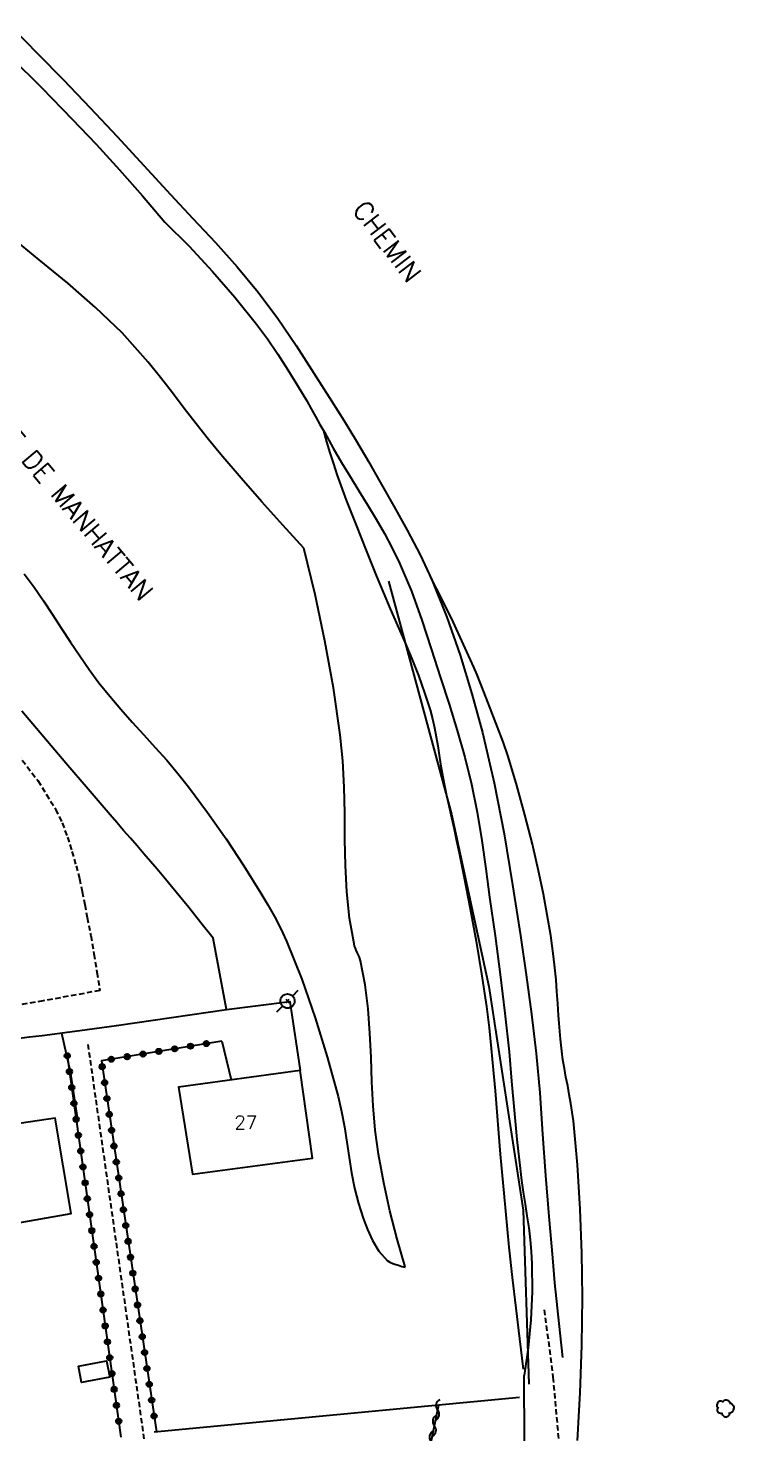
# Model space of a CAD drawing. Header units: millimetres. Extents: x 157000 to 158000, y 155000 to 156000.
# Drawn here: x 157256 to 157322, y 155323 to 155454.4 of the extents above; entities that cross this region are included whole.
import ezdxf
from ezdxf.enums import TextEntityAlignment as Align

# ---------------------------------------------------------------- set-up
doc = ezdxf.new("R2010")
doc.units = ezdxf.units.MM
doc.linetypes.add('DASHED', pattern=[0.75, 0.5, -0.25])
doc.layers.get('0').update_dxf_attribs({"linetype": 'CONTINUOUS'})
for name, color, linetype in [('W0001', 6, 'DASHED'), ('W0008', 7, 'CONTINUOUS'), ('W0017', 7, 'CONTINUOUS'), ('W0070', 7, 'DASHED'), ('W0071', 7, 'CONTINUOUS'), ('W0101', 7, 'CONTINUOUS'), ('W0104', 1, 'CONTINUOUS'), ('W0211', 2, 'CONTINUOUS'), ('W0214', 2, 'CONTINUOUS'), ('W0300', 7, 'CONTINUOUS'), ('W0310', 3, 'CONTINUOUS'), ('W0323', 7, 'CONTINUOUS'), ('W0473', 7, 'CONTINUOUS'), ('W0989', 7, 'CONTINUOUS'), ('W0991', 7, 'CONTINUOUS')]:
    doc.layers.add(name, color=color, linetype=linetype)
doc.styles.get("Standard").update_dxf_attribs({"font": 'romans.shx', "width": 0.85})

# ---------------------------------------------------------------- blocks, each defined once
blk = doc.blocks.new('T300')
for p, q in [((-0.8, 0.51), (-0.86, 0.34)), ((-0.86, 0.34), (-0.86, 0.17)), ((-0.86, 0.17), (-0.74, 0.06)), ((-0.69, 0.63), (-0.8, 0.51)), ((-0.8, -0.06), (-0.74, 0.06)), ((-0.74, 0.06), (-0.69, 0.11)), ((-0.57, 0.69), (-0.69, 0.63)), ((-0.46, 0.69), (-0.57, 0.69)), ((-0.29, 0.63), (-0.46, 0.69)), ((-0.29, 0.63), (-0.17, 0.74)), ((-0.23, 0.57), (-0.29, 0.63)), ((-0.17, 0.74), (-0.06, 0.8)), ((-0.06, 0.8), (0.06, 0.8)), ((0.06, 0.8), (0.23, 0.74)), ((0.23, 0.74), (0.34, 0.63)), ((0.34, 0.63), (0.4, 0.51)), ((0.46, 0.46), (0.34, 0.46)), ((0.4, 0.51), (0.4, 0.46)), ((0.57, 0.4), (0.46, 0.46)), ((0.57, 0.4), (0.69, 0.29)), ((0.69, 0.29), (0.74, 0.17)), ((0.74, 0.06), (0.69, -0.17)), ((0.74, 0.17), (0.74, 0.06)), ((-0.8, -0.17), (-0.8, -0.06)), ((-0.8, -0.23), (-0.8, -0.17)), ((-0.74, -0.34), (-0.8, -0.23)), ((-0.69, -0.4), (-0.74, -0.34)), ((-0.51, -0.46), (-0.69, -0.4)), ((-0.4, -0.46), (-0.51, -0.46)), ((-0.4, -0.46), (-0.34, -0.46)), ((-0.34, -0.46), (-0.34, -0.4)), ((-0.34, -0.51), (-0.34, -0.46)), ((-0.29, -0.63), (-0.34, -0.51)), ((-0.17, -0.74), (-0.29, -0.63)), ((-0.06, -0.8), (-0.17, -0.74)), ((0.06, -0.8), (-0.06, -0.8)), ((0.17, -0.74), (0.06, -0.8)), ((0.23, -0.69), (0.17, -0.74)), ((0.29, -0.46), (0.23, -0.46)), ((0.29, -0.63), (0.23, -0.69)), ((0.46, -0.4), (0.29, -0.46)), ((0.34, -0.51), (0.29, -0.63)), ((0.34, -0.51), (0.34, -0.46)), ((0.57, -0.34), (0.46, -0.4)), ((0.63, -0.29), (0.57, -0.34)), ((0.69, -0.17), (0.63, -0.29))]:
    blk.add_line(p, q)
blk = doc.blocks.new('T473')
for p, q in [((-0.166667, 0.166667), (0.166667, -0.166667)), ((-0.166667, -0.166667), (0.166667, 0.166667)), ((0.500001, 0.500001), (1.000002, 1.000002)), ((-1.000002, -1.000002), (-0.500001, -0.500001))]:
    blk.add_line(p, q)
blk.add_ellipse((0, 0), major_axis=(0.471405, 0.471405), ratio=1, start_param=5.4977871438, end_param=11.780972451)
blk = doc.blocks.new('t310o')
at = {"color": 0, "linetype": 'Continuous'}
for centre, start, end in [((-0.5, 0.38), 216.8699, 323.1304), ((0.5, -0.37), 36.8699, 143.1303)]:
    blk.add_arc(centre, 0.625, start, end, dxfattribs=at)
blk = doc.blocks.new('t323o')
at = {"color": 0, "linetype": 'Continuous'}
for radius in [0.25, 0.15]:
    blk.add_circle((0, 0), radius, dxfattribs=at)

msp = doc.modelspace()

# ---------------------------------------------------------------- linework, layer by layer
at = {"layer": 'W0001'}
for points in [[(157255.02, 155386.56), (157256.94, 155384.04), (157258.6, 155381.36), (157259.21, 155380.09), (157259.7, 155378.77), (157260.12, 155377.43), (157260.51, 155376.08), (157260.82, 155374.89), (157261.09, 155373.68), (157261.32, 155372.46), (157261.55, 155371.25), (157261.88, 155369.55), (157262.18, 155367.84), (157262.46, 155366.13), (157262.73, 155364.42)], [(157262.73, 155364.42), (157257.42, 155363.45), (157252.1, 155362.54)]]:
    msp.add_lwpolyline(points, dxfattribs=at)
at = {"layer": 'W0008'}
for points in [[(157273.31, 155369.3), (157272.17, 155370.74), (157271.03, 155372.18), (157269.87, 155373.6), (157268.7, 155375.01), (157268.08, 155375.75), (157267.46, 155376.48), (157266.84, 155377.21), (157266.21, 155377.93), (157265.58, 155378.66), (157264.95, 155379.38), (157264.32, 155380.11), (157263.7, 155380.83), (157261.63, 155383.25), (157259.56, 155385.67), (157257.49, 155388.09), (157255.44, 155390.52)], [(157274.55, 155362.65), (157273.31, 155369.3)], [(157254.98, 155359.94), (157256.16, 155360.08), (157257.34, 155360.23), (157258.52, 155360.38), (157259.69, 155360.53), (157260.87, 155360.68), (157264.29, 155361.16), (157267.72, 155361.64), (157271.14, 155362.14), (157274.55, 155362.65)]]:
    msp.add_lwpolyline(points, dxfattribs=at)
at = {"layer": 'W0017'}
for points in [[(157274.55, 155362.65), (157280.47, 155363.4), (157281.44, 155356.96)], [(157259.16, 155360.45), (157259.96, 155356.84), (157260.62, 155352.54)], [(157274.13, 155359.7), (157274.98, 155356.07)]]:
    msp.add_lwpolyline(points, dxfattribs=at)
at = {"layer": 'W0070'}
for points in [[(157261.61, 155359.39), (157266.92, 155322.02), (157270.51, 155291.73)], [(157304.24, 155334.59), (157305.05, 155328.28), (157305.62, 155321.95), (157305.93, 155315.6), (157306.01, 155309.24), (157305.94, 155306.66), (157305.78, 155304.08), (157305.56, 155301.51), (157305.29, 155298.94), (157305, 155296.38), (157304.71, 155293.82), (157304.46, 155291.25), (157304.24, 155288.68), (157303.94, 155284.12), (157303.67, 155279.57), (157303.43, 155275.01), (157303.23, 155270.45)]]:
    msp.add_lwpolyline(points, dxfattribs=at)
at = {"layer": 'W0071'}
for points in [[(157254.6, 155454.37), (157256.95, 155451.96), (157259.29, 155449.56), (157261.84, 155446.91), (157264.36, 155444.23), (157266.85, 155441.53), (157269.34, 155438.82), (157271.42, 155436.57), (157273.52, 155434.34), (157275.57, 155432.06), (157277.52, 155429.69), (157279.35, 155427.22), (157281.07, 155424.69), (157282.73, 155422.12), (157284.37, 155419.53), (157285.54, 155417.66), (157286.69, 155415.77), (157287.82, 155413.86), (157288.92, 155411.94), (157290.19, 155409.69), (157291.45, 155407.44), (157292.66, 155405.15), (157293.74, 155402.8), (157295.13, 155399.3), (157296.37, 155395.75), (157297.48, 155392.16), (157298.47, 155388.53), (157299.57, 155383.82), (157300.48, 155379.08), (157301.28, 155374.31), (157302.02, 155369.55), (157302.56, 155365.89), (157303.04, 155362.22), (157303.47, 155358.54), (157303.83, 155354.86)], [(157254.42, 155451.65), (157257.31, 155448.77), (157260.15, 155445.85), (157262.38, 155443.51), (157264.56, 155441.12), (157266.7, 155438.7), (157268.8, 155436.24)], [(157268.8, 155436.24), (157271.06, 155433.98), (157273.24, 155431.63), (157275.34, 155429.21), (157277.35, 155426.71), (157278.38, 155425.32), (157279.35, 155423.89), (157280.28, 155422.44), (157281.19, 155420.97), (157281.62, 155420.25), (157282.05, 155419.53), (157282.47, 155418.8), (157282.88, 155418.06), (157283.29, 155417.32), (157283.7, 155416.59), (157284.11, 155415.85), (157284.52, 155415.12), (157285.31, 155413.78), (157286.11, 155412.45), (157286.92, 155411.13), (157287.74, 155409.81), (157288.53, 155408.47), (157289.31, 155407.12), (157290.04, 155405.75), (157290.72, 155404.35), (157291.83, 155401.73), (157292.8, 155399.05), (157293.69, 155396.35), (157294.55, 155393.64), (157295.35, 155391.18), (157296.11, 155388.71), (157296.82, 155386.22), (157297.44, 155383.71), (157297.97, 155381.08), (157298.4, 155378.44), (157298.77, 155375.79), (157299.14, 155373.14), (157299.64, 155369.53), (157300.11, 155365.92), (157300.55, 155362.3), (157300.95, 155358.68)], [(157300.95, 155358.68), (157301.18, 155355.95), (157301.42, 155353.23), (157301.69, 155350.51), (157301.98, 155347.79), (157302.11, 155346.68), (157302.27, 155345.57), (157302.45, 155344.46), (157302.62, 155343.36), (157302.79, 155342.25), (157302.93, 155341.13), (157303.03, 155340.02), (157303.09, 155338.89), (157303.1, 155336.27), (157302.98, 155333.65), (157302.73, 155331.04), (157302.36, 155328.45)], [(157303.83, 155354.86), (157304.09, 155351.01), (157304.36, 155347.15), (157304.67, 155343.3), (157305, 155339.45), (157305.21, 155337.11), (157305.44, 155334.78), (157305.69, 155332.44), (157305.95, 155330.11)]]:
    msp.add_lwpolyline(points, dxfattribs=at)
at = {"layer": 'W0101'}
for points in [[(157281.44, 155356.96), (157270.09, 155355.39), (157271.38, 155347.25), (157282.58, 155348.77)], [(157249.52, 155352.66), (157244.64, 155351.83), (157246.32, 155342.51), (157253.5, 155343.63), (157253.85, 155342.5), (157260.04, 155343.59), (157258.57, 155352.5), (157249.72, 155351.2)]]:
    msp.add_lwpolyline(points, close=True, dxfattribs=at)
at = {"layer": 'W0104'}
msp.add_lwpolyline([(157263.65, 155328.3), (157261.01, 155327.8), (157260.72, 155329.33), (157263.36, 155329.82)], close=True, dxfattribs=at)
at = {"layer": 'W0211'}
for points in [[(157283.61, 155416.72), (157283.9, 155415.69), (157284.21, 155414.67), (157284.54, 155413.65), (157284.88, 155412.64), (157285.75, 155410.26), (157286.67, 155407.91), (157287.62, 155405.56), (157288.55, 155403.21), (157289.19, 155401.65), (157289.86, 155400.09), (157290.53, 155398.54), (157291.21, 155396.99), (157291.86, 155395.43), (157292.49, 155393.85), (157293.06, 155392.25), (157293.58, 155390.64), (157293.8, 155389.81), (157293.99, 155388.97), (157294.15, 155388.12), (157294.29, 155387.28), (157294.43, 155386.43), (157294.56, 155385.59), (157294.7, 155384.74), (157294.86, 155383.9), (157295.09, 155382.8), (157295.33, 155381.7), (157295.57, 155380.6), (157295.81, 155379.5), (157296.05, 155378.4), (157296.28, 155377.3), (157296.51, 155376.2), (157296.73, 155375.1), (157297.31, 155372.06), (157297.87, 155369.02), (157298.39, 155365.98), (157298.84, 155362.92), (157299.08, 155360.95), (157299.29, 155358.99), (157299.48, 155357.01), (157299.65, 155355.04), (157299.81, 155353.07), (157299.96, 155351.1), (157300.13, 155349.12), (157300.3, 155347.15), (157300.46, 155345.48), (157300.61, 155343.8), (157300.76, 155342.13), (157300.93, 155340.45), (157301.24, 155337.59), (157301.57, 155334.74), (157301.92, 155331.88), (157302.28, 155329.03)], [(157255.66, 155403.35), (157256.59, 155402.11), (157257.47, 155400.85), (157258.32, 155399.57), (157259.16, 155398.27), (157260, 155396.97), (157260.85, 155395.69), (157261.73, 155394.42), (157262.65, 155393.18), (157263.65, 155391.93), (157264.69, 155390.71), (157265.76, 155389.51), (157266.83, 155388.32), (157267.91, 155387.14), (157268.98, 155385.94), (157270.01, 155384.71), (157271.01, 155383.46), (157272.8, 155381.05), (157274.52, 155378.59), (157276.18, 155376.08), (157277.77, 155373.53), (157278.42, 155372.44), (157279.04, 155371.33), (157279.63, 155370.2), (157280.17, 155369.04), (157281.59, 155365.49), (157282.83, 155361.87), (157283.95, 155358.21), (157284.98, 155354.52), (157285.31, 155353.11), (157285.58, 155351.68), (157285.8, 155350.25), (157286.01, 155348.82), (157286.24, 155347.38), (157286.52, 155345.95), (157286.88, 155344.53), (157287.33, 155343.15), (157287.74, 155342.1), (157288.2, 155341.05), (157288.79, 155340.06), (157289.57, 155339.19), (157289.82, 155339.02), (157290.09, 155338.91), (157290.37, 155338.82), (157290.64, 155338.74), (157290.79, 155338.69), (157290.95, 155338.64), (157291.1, 155338.6), (157291.26, 155338.57)], [(157307.35, 155322.37), (157307.6, 155326.82), (157307.75, 155331.28), (157307.8, 155335.75), (157307.74, 155339.87), (157307.59, 155344), (157307.34, 155348.12), (157306.96, 155352.23), (157306.85, 155353.05), (157306.73, 155353.87), (157306.58, 155354.69), (157306.43, 155355.5), (157306.27, 155356.32), (157306.12, 155357.13), (157305.99, 155357.95), (157305.87, 155358.77), (157305.75, 155359.88), (157305.65, 155360.99), (157305.57, 155362.1), (157305.5, 155363.21), (157305.43, 155364.32), (157305.34, 155365.43), (157305.24, 155366.54), (157305.11, 155367.64), (157304.84, 155369.58), (157304.52, 155371.5), (157304.16, 155373.42), (157303.76, 155375.34), (157303.13, 155378.09), (157302.44, 155380.84), (157301.68, 155383.57), (157300.86, 155386.28), (157300.39, 155387.67), (157299.88, 155389.04), (157299.34, 155390.41), (157298.81, 155391.78), (157298.53, 155392.5), (157298.25, 155393.22), (157297.97, 155393.94), (157297.66, 155394.65), (157296.71, 155396.77), (157295.72, 155398.88), (157294.69, 155400.96), (157293.63, 155403.03)]]:
    msp.add_lwpolyline(points, dxfattribs=at)
at = {"layer": 'W0214'}
for points in [[(157281.77, 155405.75), (157279.81, 155407.91), (157277.86, 155410.09), (157275.94, 155412.3), (157274.04, 155414.52), (157272.87, 155415.93), (157271.74, 155417.37), (157270.62, 155418.82), (157269.51, 155420.27), (157268.39, 155421.72), (157267.24, 155423.14), (157266.04, 155424.53), (157264.8, 155425.88), (157262.32, 155428.27), (157259.73, 155430.53), (157257.07, 155432.71), (157254.43, 155434.9)], [(157291.26, 155338.59), (157290.5, 155341.19), (157289.82, 155343.82), (157289.24, 155346.46), (157288.76, 155349.13), (157288.45, 155351.38), (157288.26, 155353.64), (157288.15, 155355.9), (157288.06, 155358.16), (157287.95, 155360.43), (157287.78, 155362.7), (157287.5, 155364.96), (157287.07, 155367.2), (157287.01, 155367.41), (157286.94, 155367.6), (157286.86, 155367.8), (157286.77, 155367.99), (157286.68, 155368.18), (157286.6, 155368.37), (157286.53, 155368.57), (157286.47, 155368.78), (157286.05, 155371.2), (157285.79, 155373.65), (157285.67, 155376.1), (157285.62, 155378.55), (157285.61, 155381), (157285.56, 155383.44), (157285.44, 155385.88), (157285.19, 155388.32), (157284.55, 155392.71), (157283.76, 155397.09), (157282.84, 155401.43), (157281.77, 155405.75)]]:
    msp.add_lwpolyline(points, dxfattribs=at)
at = {"layer": 'W0300'}
for points in [[(157289.7, 155402.69), (157295.59, 155380.91), (157299.06, 155364.79), (157302.27, 155343.89), (157302.8, 155327.63)], [(157302.52, 155297.75), (157302.36, 155328.45)], [(157301.93, 155326.39), (157267.8, 155323.15)]]:
    msp.add_lwpolyline(points, dxfattribs=at)
at = {"layer": 'W0310'}
msp.add_lwpolyline([(157294.37, 155325.67), (157290.61, 155307.6)], dxfattribs=at)
at = {"layer": 'W0323'}
for points in [[(157274.13, 155359.7), (157262.87, 155357.84), (157268.01, 155323.17)], [(157259.68, 155358.36), (157264.7, 155322.68)]]:
    msp.add_lwpolyline(points, dxfattribs=at)

# ---------------------------------------------------------------- block references
at = {"layer": 'W0300'}
msp.add_blockref('T300', (157321.21, 155325.36), dxfattribs=at)
at = {"layer": 'W0310', "rotation": 258.2560215054554}
for p in [(157294.27, 155325.22), (157293.97, 155323.75), (157293.66, 155322.28)]:
    msp.add_blockref('t310o', p, dxfattribs=at)
at = {"layer": 'W0323'}
for p, rotation in [((157271.2, 155359.22), 189.3699296985654), ((157272.68, 155359.46), 189.3699296985654), ((157259.69, 155358.33), 277.9992173907222), ((157263.8, 155358), 189.3699296985654), ((157265.28, 155358.24), 189.3699296985654), ((157266.76, 155358.48), 189.3699296985654), ((157268.24, 155358.73), 189.3699296985654), ((157269.72, 155358.97), 189.3699296985654), ((157259.89, 155356.85), 277.9992173907222), ((157262.95, 155357.3), 278.4421803748315), ((157260.1, 155355.36), 277.9992173907222), ((157263.17, 155355.81), 278.4421803748315), ((157260.31, 155353.87), 277.9992173907222), ((157263.39, 155354.33), 278.4421803748315), ((157263.61, 155352.84), 278.4421803748315), ((157260.52, 155352.39), 277.9992173907222), ((157263.83, 155351.36), 278.4421803748315), ((157260.73, 155350.9), 277.9992173907222), ((157264.05, 155349.88), 278.4421803748315), ((157260.94, 155349.42), 277.9992173907222), ((157261.15, 155347.93), 277.9992173907222), ((157264.27, 155348.39), 278.4421803748315), ((157261.36, 155346.45), 277.9992173907222), ((157264.49, 155346.91), 278.4421803748315), ((157261.56, 155344.96), 277.9992173907222), ((157264.71, 155345.43), 278.4421803748315), ((157261.77, 155343.48), 277.9992173907222), ((157264.93, 155343.94), 278.4421803748315), ((157261.98, 155341.99), 277.9992173907222), ((157265.15, 155342.46), 278.4421803748315), ((157265.37, 155340.97), 278.4421803748315), ((157262.19, 155340.51), 277.9992173907222), ((157265.59, 155339.49), 278.4421803748315), ((157262.4, 155339.02), 277.9992173907222), ((157262.61, 155337.54), 277.9992173907222), ((157265.81, 155338.01), 278.4421803748315), ((157262.82, 155336.05), 277.9992173907222), ((157266.03, 155336.52), 278.4421803748315), ((157263.03, 155334.56), 277.9992173907222), ((157266.25, 155335.04), 278.4421803748315), ((157263.23, 155333.08), 277.9992173907222), ((157266.47, 155333.56), 278.4421803748315), ((157263.44, 155331.59), 277.9992173907222), ((157266.69, 155332.07), 278.4421803748315), ((157266.91, 155330.59), 278.4421803748315), ((157263.65, 155330.11), 277.9992173907222), ((157267.13, 155329.1), 278.4421803748315), ((157263.86, 155328.62), 277.9992173907222), ((157267.35, 155327.62), 278.4421803748315), ((157264.07, 155327.14), 277.9992173907222), ((157264.28, 155325.65), 277.9992173907222), ((157267.57, 155326.14), 278.4421803748315), ((157264.49, 155324.17), 277.9992173907222), ((157267.79, 155324.65), 278.4421803748315)]:
    msp.add_blockref('t323o', p, dxfattribs=dict(at, rotation=rotation))
at = {"layer": 'W0473'}
msp.add_blockref('T473', (157280.26, 155363.44), dxfattribs=at)

# ---------------------------------------------------------------- texts
at = {"layer": 'W0989'}
msp.add_text('CHEMIN', height=1.75, rotation=306.958, dxfattribs=at).set_placement((157289.56, 155434.43), align=Align.MIDDLE)
msp.add_text('AVENUE DE MANHATTAN', height=1.75, rotation=310.0214, dxfattribs=at).set_placement((157248.85, 155421.7))
at = {"layer": 'W0991'}
msp.add_text('27', height=1.25, dxfattribs=at).set_placement((157276.36, 155352.1), align=Align.MIDDLE_CENTER)

doc.saveas('drawing.dxf')
